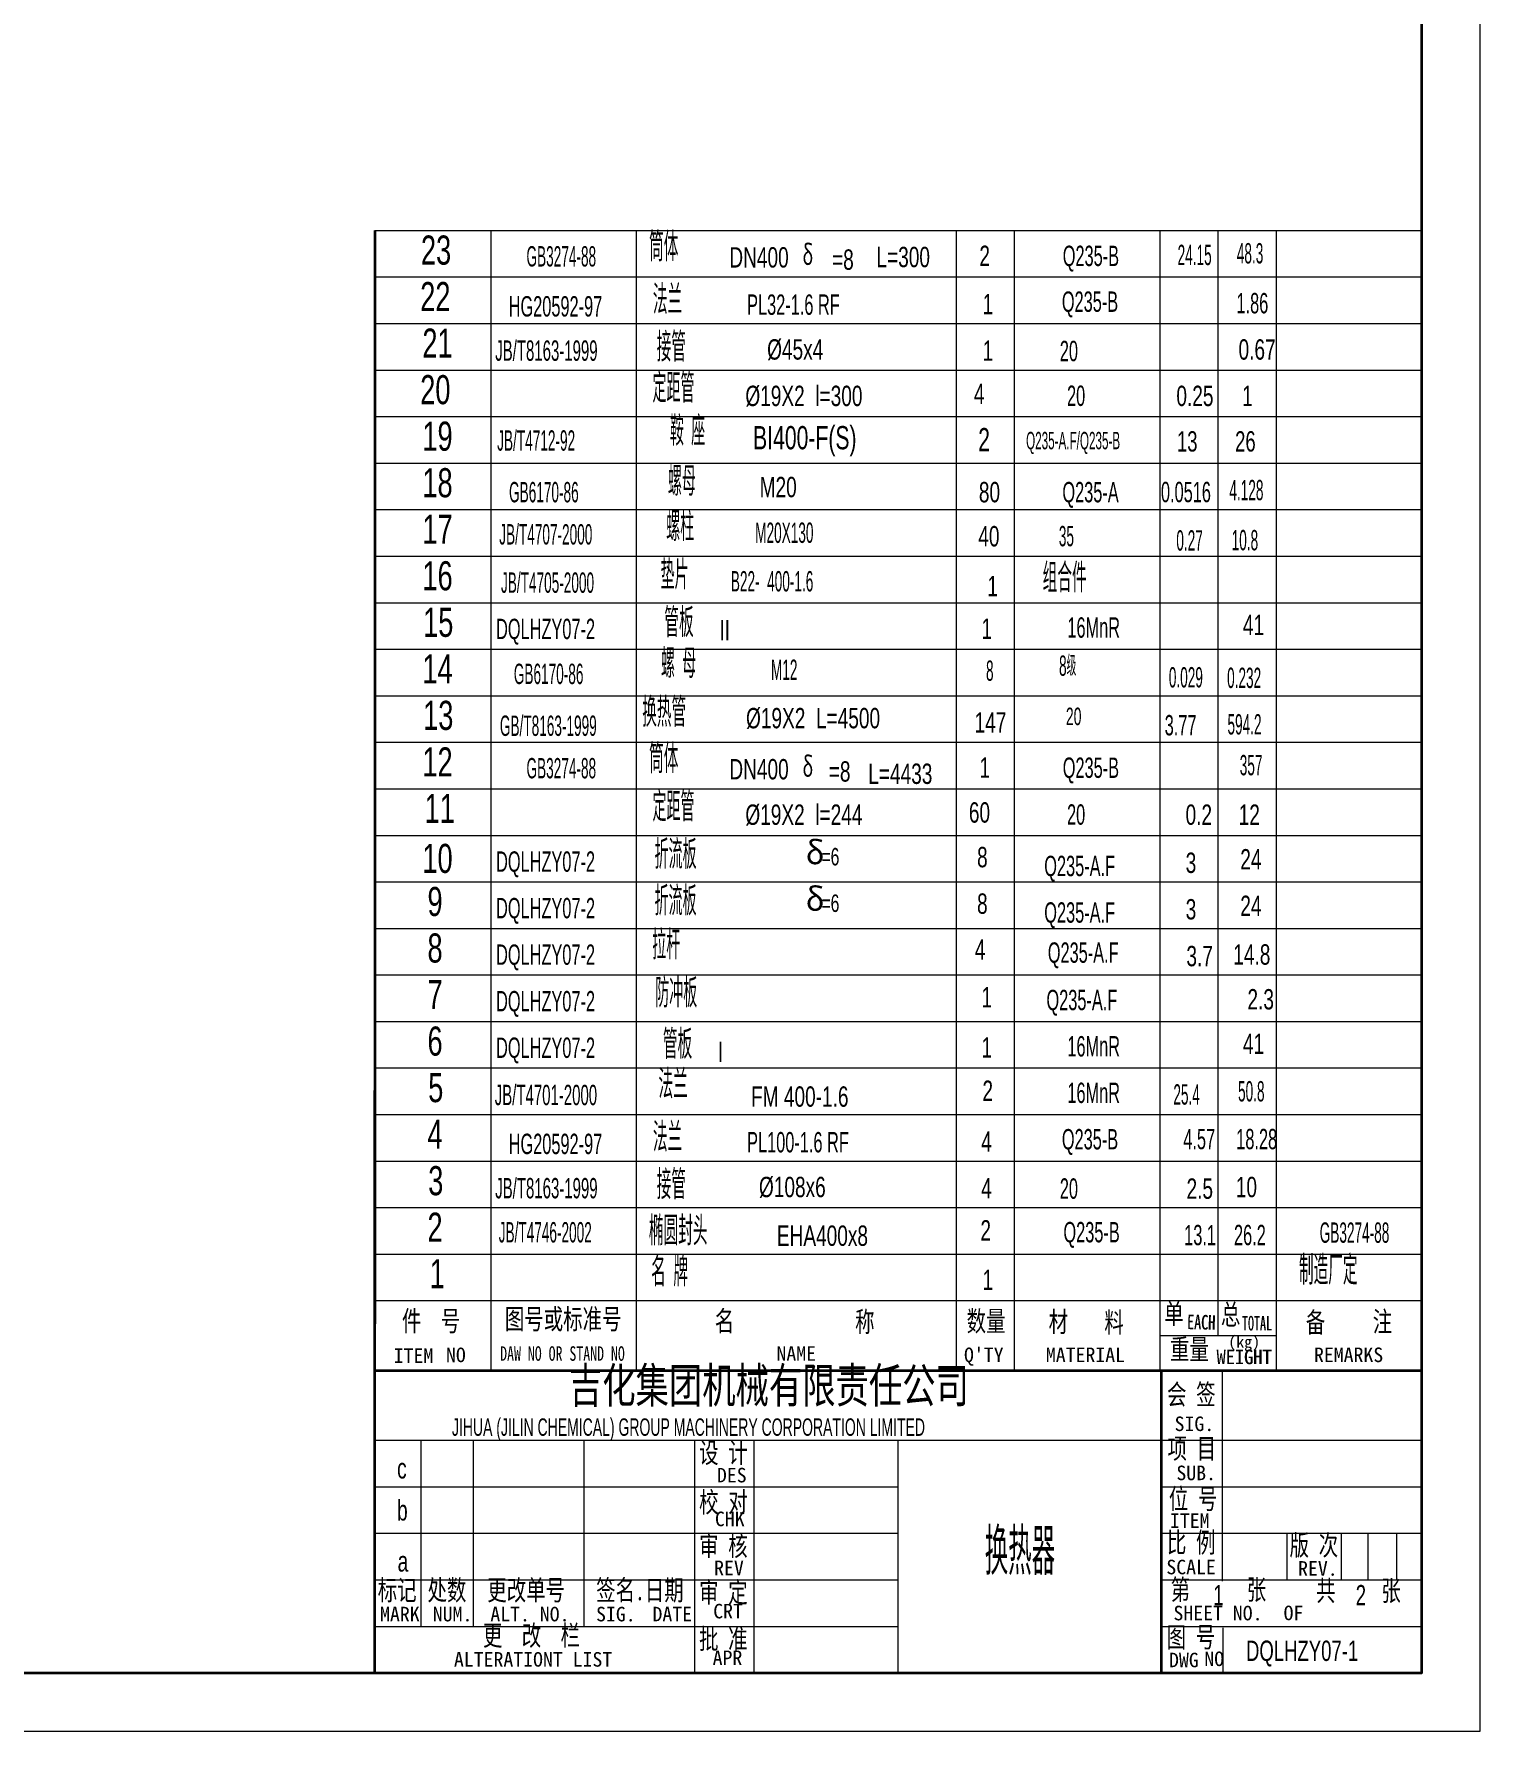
# Model space of a CAD drawing. Header units: millimetres. Extents: x 972 to 2699, y 36 to 635.
# Drawn here: x 1564.4 to 1812.9, y 35.8 to 327.6 of the extents above; entities that cross this region are included whole.
import ezdxf

# ---------------------------------------------------------------- set-up
doc = ezdxf.new("R2010")
doc.units = ezdxf.units.MM
doc.linetypes.add('EB_DASHDOT', pattern=[39, 30, -3, 3, -3])
doc.layers.get('0').update_dxf_attribs({"color": 2, "lineweight": 0})
for name, color, linetype, lineweight in [('1', 2, 'EB_DASHDOT', 0), ('JD$0$主体层', 1, 'Continuous', 35), ('主体层', 1, 'Continuous', 35), ('图块层', 2, 'Continuous', 0), ('文字层', 2, 'Continuous', 0)]:
    doc.layers.add(name, color=color, linetype=linetype, lineweight=lineweight)
doc.styles.add('FS', font='', dxfattribs={"width": 0.66})
doc.styles.add('HZ', font='ACADTXT.SHX', dxfattribs={"width": 0.6, "bigfont": 'gbcbig.shx'})
doc.styles.add('HZ5', font='ACADTXT.SHX', dxfattribs={"width": 0.67, "bigfont": 'gbcbig.shx'})
doc.styles.add('HZTXT', font='ACADTXT.SHX', dxfattribs={"width": 0.68, "bigfont": 'gbcbig.shx'})
doc.styles.add('ST4', font='')
doc.styles.get("Standard").update_dxf_attribs({"font": 'ACADTXT.SHX', "width": 0.7, "bigfont": 'gbcbig.shx'})
doc.styles.add('SZ3', font='ACADTXT.SHX', dxfattribs={"width": 0.67, "bigfont": 'gbcbig.shx'})
doc.styles.add('UserTxtStyle17', font='ACADTXT.SHX', dxfattribs={"width": 0.55, "bigfont": 'gbcbig.shx'})
doc.styles.add('UserTxtStyle18', font='', dxfattribs={"width": 0.936427})
doc.styles.add('UserTxtStyle19', font='', dxfattribs={"width": 0.719279})
doc.styles.add('UserTxtStyle2', font='', dxfattribs={"width": 0.7})
doc.styles.add('UserTxtStyle20', font='', dxfattribs={"width": 0.612191})
doc.styles.add('UserTxtStyle21', font='ACADTXT.SHX', dxfattribs={"width": 0.6, "bigfont": 'gbcbig.shx'})
doc.styles.add('UserTxtStyle22', font='', dxfattribs={"width": 0.923014})
doc.styles.add('UserTxtStyle23', font='', dxfattribs={"width": 0.701016})
doc.styles.add('UserTxtStyle24', font='', dxfattribs={"width": 0.601669})
doc.styles.add('UserTxtStyle3', font='')
doc.styles.add('UserTxtStyle4', font='ACADTXT.SHX', dxfattribs={"width": 0.5, "bigfont": 'gbcbig.shx'})
doc.styles.get('FS').set_extended_font_data('FangSong_GB2312')
doc.styles.get('ST4').set_extended_font_data('SimSun')
doc.styles.get('UserTxtStyle18').set_extended_font_data('FangSong_GB2312')
doc.styles.get('UserTxtStyle19').set_extended_font_data('FangSong_GB2312')
doc.styles.get('UserTxtStyle2').set_extended_font_data('FangSong_GB2312')
doc.styles.get('UserTxtStyle20').set_extended_font_data('FangSong_GB2312')
doc.styles.get('UserTxtStyle22').set_extended_font_data('FangSong_GB2312')
doc.styles.get('UserTxtStyle23').set_extended_font_data('FangSong_GB2312')
doc.styles.get('UserTxtStyle24').set_extended_font_data('FangSong_GB2312')
doc.styles.get('UserTxtStyle3').set_extended_font_data('FangSong_GB2312')

msp = doc.modelspace()

# ---------------------------------------------------------------- linework, layer by layer
at = {"color": 1, "linetype": 'Continuous', "lineweight": 0}
msp.add_line((1802.94038, 619.83039), (1802.94038, 212.93897), dxfattribs=at)
msp.add_line((1802.94038, 619.83039), (1802.94038, 212.93897), dxfattribs=at)
at = {"layer": '1', "color": 1, "linetype": 'Continuous', "lineweight": 0}
msp.add_line((1802.94038, 105.83039), (1802.94038, 205.95128), dxfattribs=at)
msp.add_line((1802.94038, 105.83039), (1802.94038, 205.95128), dxfattribs=at)
at = {"layer": '1', "color": 1, "linetype": 'EB_DASHDOT', "lineweight": 0}
msp.add_line((1622.94038, 45.83039), (1442.94038, 45.83039), dxfattribs=at)
msp.add_line((1622.94038, 45.83039), (1442.94038, 45.83039), dxfattribs=at)
at = {"layer": 'JD$0$主体层', "linetype": 'Continuous', "lineweight": 35}
msp.add_line((1622.94038, 45.83039), (1622.94038, 145.95128), dxfattribs=at)
msp.add_line((1622.94038, 45.83039), (1622.94038, 145.95128), dxfattribs=at)
msp.add_lwpolyline([(996.94038, 45.83039), (1802.94038, 45.83039), (1802.94038, 619.83039), (996.94038, 619.83039), (996.94038, 45.83039)], dxfattribs=at)
msp.add_lwpolyline([(996.94038, 45.83039), (1802.94038, 45.83039), (1802.94038, 619.83039), (996.94038, 619.83039), (996.94038, 45.83039)], dxfattribs=at)
at = {"layer": '主体层', "linetype": 'Continuous', "lineweight": 35}
for p, q in [((1622.94038, 293.83039), (1622.94038, 105.83039)), ((1622.94038, 293.83039), (1622.94038, 105.83039)), ((1622.94038, 97.83039), (1802.94038, 97.83039)), ((1622.94038, 97.83039), (1802.94038, 97.83039)), ((1758.11936, 97.83039), (1758.11936, 45.83039)), ((1758.11936, 97.83039), (1758.11936, 45.83039)), ((1802.94038, 45.83039), (1802.94038, 97.83039)), ((1802.94038, 45.83039), (1802.94038, 97.83039)), ((1622.94038, 45.83039), (1802.94038, 45.83039)), ((1622.94038, 45.83039), (1802.94038, 45.83039))]:
    msp.add_line(p, q, dxfattribs=at)
at = {"layer": '图块层', "linetype": 'Continuous', "lineweight": 0}
for p, q in [((1622.94038, 293.83039), (1802.94038, 293.83039)), ((1622.94038, 293.83039), (1802.94038, 293.83039)), ((1642.94038, 97.83039), (1642.94038, 293.83039)), ((1642.94038, 97.83039), (1642.94038, 293.83039)), ((1667.94038, 97.83039), (1667.94038, 293.83039)), ((1667.94038, 97.83039), (1667.94038, 293.83039)), ((1722.94038, 97.83039), (1722.94038, 293.83039)), ((1722.94038, 97.83039), (1722.94038, 293.83039)), ((1732.94038, 97.83039), (1732.94038, 293.83039)), ((1732.94038, 97.83039), (1732.94038, 293.83039)), ((1757.94038, 97.83039), (1757.94038, 293.83039)), ((1757.94038, 97.83039), (1757.94038, 293.83039)), ((1767.94038, 103.83039), (1767.94038, 293.83039)), ((1767.94038, 103.83039), (1767.94038, 293.83039)), ((1777.94038, 97.83039), (1777.94038, 293.83039)), ((1777.94038, 97.83039), (1777.94038, 293.83039)), ((1622.94038, 285.83039), (1802.94038, 285.83039)), ((1622.94038, 285.83039), (1802.94038, 285.83039)), ((1622.94038, 277.83039), (1802.94038, 277.83039)), ((1622.94038, 277.83039), (1802.94038, 277.83039)), ((1622.94038, 269.83039), (1802.94038, 269.83039)), ((1622.94038, 269.83039), (1802.94038, 269.83039)), ((1622.94038, 261.83039), (1802.94038, 261.83039)), ((1622.94038, 261.83039), (1802.94038, 261.83039)), ((1622.94038, 253.83039), (1802.94038, 253.83039)), ((1622.94038, 253.83039), (1802.94038, 253.83039)), ((1622.94038, 245.83039), (1802.94038, 245.83039)), ((1622.94038, 245.83039), (1802.94038, 245.83039)), ((1622.94038, 237.83039), (1802.94038, 237.83039)), ((1622.94038, 237.83039), (1802.94038, 237.83039)), ((1622.94038, 229.83039), (1802.94038, 229.83039)), ((1622.94038, 229.83039), (1802.94038, 229.83039)), ((1622.94038, 221.83039), (1802.94038, 221.83039)), ((1622.94038, 221.83039), (1802.94038, 221.83039)), ((1622.94038, 213.83039), (1802.94038, 213.83039)), ((1622.94038, 213.83039), (1802.94038, 213.83039)), ((1622.94038, 205.83039), (1802.94038, 205.83039)), ((1622.94038, 205.83039), (1802.94038, 205.83039)), ((1622.94038, 197.83039), (1802.94038, 197.83039)), ((1622.94038, 197.83039), (1802.94038, 197.83039)), ((1622.94038, 189.83039), (1802.94038, 189.83039)), ((1622.94038, 189.83039), (1802.94038, 189.83039)), ((1622.94038, 181.83039), (1802.94038, 181.83039)), ((1622.94038, 181.83039), (1802.94038, 181.83039)), ((1622.94038, 181.83039), (1802.94038, 181.83039)), ((1622.94038, 181.83039), (1802.94038, 181.83039)), ((1622.94038, 173.83039), (1802.94038, 173.83039)), ((1622.94038, 173.83039), (1802.94038, 173.83039)), ((1622.94038, 165.83039), (1802.94038, 165.83039)), ((1622.94038, 165.83039), (1802.94038, 165.83039)), ((1622.94038, 157.83039), (1802.94038, 157.83039)), ((1622.94038, 157.83039), (1802.94038, 157.83039)), ((1622.94038, 149.83039), (1802.94038, 149.83039)), ((1622.94038, 149.83039), (1802.94038, 149.83039)), ((1622.94038, 141.83039), (1802.94038, 141.83039)), ((1622.94038, 141.83039), (1802.94038, 141.83039)), ((1622.94038, 133.83039), (1802.94038, 133.83039)), ((1622.94038, 133.83039), (1802.94038, 133.83039)), ((1622.94038, 125.83039), (1802.94038, 125.83039)), ((1622.94038, 125.83039), (1802.94038, 125.83039)), ((1622.94038, 117.83039), (1802.94038, 117.83039)), ((1622.94038, 117.83039), (1802.94038, 117.83039)), ((1622.94038, 117.83039), (1802.94038, 117.83039)), ((1622.94038, 117.83039), (1802.94038, 117.83039)), ((1622.94038, 109.83039), (1802.94038, 109.83039)), ((1622.94038, 109.83039), (1802.94038, 109.83039)), ((1757.94038, 103.83039), (1777.94038, 103.83039)), ((1757.94038, 103.83039), (1777.94038, 103.83039)), ((1768.6851, 61.60873), (1768.6851, 97.83039)), ((1768.6851, 61.60873), (1768.6851, 97.83039)), ((1622.94038, 85.83039), (1802.94038, 85.83039)), ((1622.94038, 85.83039), (1677.94038, 85.83039)), ((1622.94038, 85.83039), (1802.94038, 85.83039)), ((1622.94038, 85.83039), (1677.94038, 85.83039)), ((1630.94038, 53.83039), (1630.94038, 85.83039)), ((1630.94038, 53.83039), (1630.94038, 85.83039)), ((1639.94038, 53.83039), (1639.94038, 85.83039)), ((1639.94038, 53.83039), (1639.94038, 85.83039)), ((1658.95572, 53.83039), (1658.95572, 85.83039)), ((1658.95572, 53.83039), (1658.95572, 85.83039)), ((1677.94038, 45.83039), (1677.94038, 85.83039)), ((1677.94038, 45.83039), (1677.94038, 85.83039)), ((1688.14337, 45.83039), (1688.14337, 85.83039)), ((1688.14337, 45.83039), (1688.14337, 85.83039)), ((1712.94038, 45.83039), (1712.94038, 85.83039)), ((1712.94038, 45.83039), (1712.94038, 85.83039)), ((1622.94038, 77.83039), (1712.94038, 77.83039)), ((1622.94038, 77.83039), (1672.96681, 77.83039)), ((1622.94038, 77.83039), (1712.94038, 77.83039)), ((1622.94038, 77.83039), (1672.96681, 77.83039)), ((1758.11936, 77.83039), (1802.94038, 77.83039)), ((1758.11936, 77.83039), (1802.94038, 77.83039)), ((1622.94038, 69.83039), (1712.94038, 69.83039)), ((1622.94038, 69.83039), (1672.96681, 69.83039)), ((1622.94038, 69.83039), (1712.94038, 69.83039)), ((1622.94038, 69.83039), (1672.96681, 69.83039)), ((1758.11936, 69.83039), (1802.94038, 69.83039)), ((1758.11936, 69.83039), (1802.94038, 69.83039)), ((1779.75918, 61.83039), (1779.75918, 69.83039)), ((1779.75918, 61.83039), (1779.75918, 69.83039)), ((1789.09992, 61.83039), (1789.09992, 69.83039)), ((1789.09992, 61.83039), (1789.09992, 69.83039)), ((1793.71027, 61.83039), (1793.71027, 69.79566)), ((1793.71027, 61.83039), (1793.71027, 69.79566)), ((1798.65821, 61.83039), (1798.65821, 69.79566)), ((1798.65821, 61.83039), (1798.65821, 69.79566)), ((1622.94038, 61.83039), (1712.94038, 61.83039)), ((1622.94038, 61.83039), (1712.94038, 61.83039)), ((1758.11936, 61.83039), (1802.94038, 61.83039)), ((1758.11936, 61.83039), (1802.94038, 61.83039)), ((1622.94038, 53.83039), (1712.94038, 53.83039)), ((1622.94038, 53.83039), (1712.94038, 53.83039)), ((1758.11936, 53.83039), (1802.94038, 53.83039)), ((1758.11936, 53.83039), (1802.94038, 53.83039)), ((1768.78837, 45.59498), (1768.78837, 53.59498)), ((1768.78837, 45.59498), (1768.78837, 53.59498))]:
    msp.add_line(p, q, dxfattribs=at)
at = {"layer": '图块层', "color": 1, "linetype": 'Continuous', "lineweight": 0}
msp.add_line((1622.94038, 97.83039), (1622.94038, 117.83039), dxfattribs=at)
msp.add_line((1622.94038, 97.83039), (1622.94038, 117.83039), dxfattribs=at)
at = {"layer": '图块层', "linetype": 'Continuous', "lineweight": 0}
for points in [[(971.94038, 35.83039), (1812.94038, 35.83039), (1812.94038, 629.83039), (971.94038, 629.83039), (971.94038, 35.83039)], [(971.94038, 35.83039), (1812.94038, 35.83039), (1812.94038, 629.83039), (971.94038, 629.83039), (971.94038, 35.83039)], [(1399.94038, 35.83039), (1812.94038, 35.83039), (1812.94038, 629.83039), (1399.94038, 629.83039)], [(1399.94038, 35.83039), (1812.94038, 35.83039), (1812.94038, 629.83039), (1399.94038, 629.83039)]]:
    msp.add_lwpolyline(points, dxfattribs=at)
at = {"layer": '图块层', "color": 1, "linetype": 'Continuous', "lineweight": 0}
msp.add_lwpolyline([(1424.94038, 45.83039), (1802.94038, 45.83039), (1802.94038, 619.83039), (1424.94038, 619.83039)], dxfattribs=at)
msp.add_lwpolyline([(1424.94038, 45.83039), (1802.94038, 45.83039), (1802.94038, 619.83039), (1424.94038, 619.83039)], dxfattribs=at)

# ---------------------------------------------------------------- texts
at = {"layer": '1', "linetype": 'EB_DASHDOT', "lineweight": 0, "attachment_point": 1}
for s, insert, char_height, style in [('BI400-F(S)', (1687.97722, 260.19801), 4, 'HZTXT'), ('BI400-F(S)', (1687.97722, 260.19801), 4, 'HZTXT'), ('2', (1726.6768, 259.86743), 4, 'HZTXT'), ('2', (1726.6768, 259.86743), 4, 'HZTXT'), ('Q235-A.F/Q235-B', (1734.90781, 259.19801), 3, 'UserTxtStyle4'), ('Q235-A.F/Q235-B', (1734.90781, 259.19801), 3, 'UserTxtStyle4'), ('13', (1760.83189, 259.31355), 3.5, 'HZTXT'), ('13', (1760.83189, 259.31355), 3.5, 'HZTXT'), ('26', (1770.83189, 259.31355), 3.5, 'HZTXT'), ('26', (1770.83189, 259.31355), 3.5, 'HZTXT')]:
    msp.add_mtext(s, dxfattribs=dict(at, insert=insert, char_height=char_height, style=style))
at = {"layer": '图块层', "linetype": 'Continuous', "lineweight": 0, "attachment_point": 1}
for s, insert, char_height, style in [('件  号', (1627.62176, 108.0932), 3.5, 'UserTxtStyle2'), ('件  号', (1627.62176, 108.0932), 3.5, 'UserTxtStyle2'), ('图号或标准号', (1645.30332, 108.4204), 3.5, 'UserTxtStyle2'), ('图号或标准号', (1645.30332, 108.4204), 3.5, 'UserTxtStyle2'), ('名', (1681.39498, 108.07285), 3.5, 'UserTxtStyle2'), ('名', (1681.39498, 108.07285), 3.5, 'UserTxtStyle2'), ('称', (1705.51639, 107.9604), 3.5, 'UserTxtStyle2'), ('称', (1705.51639, 107.9604), 3.5, 'UserTxtStyle2'), ('数量', (1724.68649, 108.06334), 3.5, 'UserTxtStyle2'), ('数量', (1724.68649, 108.06334), 3.5, 'UserTxtStyle2'), ('材', (1738.78076, 107.9604), 3.5, 'UserTxtStyle2'), ('材', (1738.78076, 107.9604), 3.5, 'UserTxtStyle2'), ('料', (1748.36135, 107.84794), 3.5, 'UserTxtStyle2'), ('料', (1748.36135, 107.84794), 3.5, 'UserTxtStyle2'), ('单', (1758.63605, 109.33755), 3.5, 'UserTxtStyle2'), ('单', (1758.63605, 109.33755), 3.5, 'UserTxtStyle2'), ('总', (1768.39106, 109.20475), 3.5, 'UserTxtStyle2'), ('总', (1768.39106, 109.20475), 3.5, 'UserTxtStyle2'), ('备', (1782.99397, 107.84794), 3.5, 'UserTxtStyle2'), ('备', (1782.99397, 107.84794), 3.5, 'UserTxtStyle2'), ('注', (1794.49615, 107.97381), 3.5, 'UserTxtStyle2'), ('注', (1794.49615, 107.97381), 3.5, 'UserTxtStyle2'), ('TOTAL', (1772.01936, 107.20312), 2.5, 'UserTxtStyle24'), ('TOTAL', (1772.01936, 107.20312), 2.5, 'UserTxtStyle20'), ('重量', (1759.64994, 103.21514), 3.5, 'UserTxtStyle2'), ('重量', (1759.64994, 103.21514), 3.5, 'UserTxtStyle2'), ('(kg)', (1769.67368, 103.74302), 2, 'UserTxtStyle3'), ('(kg)', (1769.67368, 103.74302), 2, 'UserTxtStyle3'), ('ITEM', (1626.20327, 101.63218), 2.5, 'UserTxtStyle3'), ('ITEM', (1626.20327, 101.63218), 2.5, 'UserTxtStyle3'), ('NO', (1635.19134, 101.75036), 2.5, 'UserTxtStyle3'), ('NO', (1635.19134, 101.75036), 2.5, 'UserTxtStyle3'), ('DAW NO OR STAND NO', (1644.50164, 101.9867), 2.5, 'UserTxtStyle2'), ('DAW NO OR STAND NO', (1644.50164, 101.9867), 2.5, 'UserTxtStyle2'), ('NAME', (1691.99952, 101.99514), 2.5, 'UserTxtStyle3'), ('NAME', (1691.99952, 101.99514), 2.5, 'UserTxtStyle3'), ("Q'TY", (1724.23353, 101.76724), 2.5, 'UserTxtStyle3'), ("Q'TY", (1724.23353, 101.76724), 2.5, 'UserTxtStyle3'), ('MATERIAL', (1738.30696, 101.76724), 2.5, 'UserTxtStyle3'), ('MATERIAL', (1738.30696, 101.76724), 2.5, 'UserTxtStyle3'), ('WEIGHT', (1767.64358, 101.41272), 2.5, 'UserTxtStyle22'), ('WEIGHT', (1767.64358, 101.41272), 2.5, 'UserTxtStyle18'), ('REMARKS', (1784.39097, 101.76724), 2.5, 'UserTxtStyle3'), ('REMARKS', (1784.39097, 101.76724), 2.5, 'UserTxtStyle3'), ('吉化集团机械有限责任公司', (1656.32149, 98.26706), 6, 'UserTxtStyle2'), ('会 签', (1759.13228, 95.46014), 3.5, 'UserTxtStyle2'), ('会 签', (1759.13228, 95.46014), 3.5, 'UserTxtStyle2'), ('JIHUA (JILIN CHEMICAL) GROUP MACHINERY CORPORATION LIMITED', (1636.21648, 89.5876), 3, 'UserTxtStyle21'), (' SIG.', (1758.73325, 89.90924), 2.5, 'UserTxtStyle3'), (' SIG.', (1758.73325, 89.90924), 2.5, 'UserTxtStyle3'), ('设 计', (1678.69813, 85.43734), 3.5, 'UserTxtStyle2'), ('设 计', (1678.69813, 85.43734), 3.5, 'UserTxtStyle2'), ('项 目', (1759.21864, 86.1625), 3.5, 'UserTxtStyle2'), ('项 目', (1759.21864, 86.1625), 3.5, 'UserTxtStyle2'), ('DES', (1681.76502, 81.08072), 2.5, 'UserTxtStyle3'), ('DES', (1681.76502, 81.08072), 2.5, 'UserTxtStyle3'), ('SUB.', (1760.74407, 81.46421), 2.5, 'UserTxtStyle3'), ('SUB.', (1760.74407, 81.46421), 2.5, 'UserTxtStyle3'), ('校 对', (1678.69813, 76.93734), 3.5, 'UserTxtStyle2'), ('校 对', (1678.69813, 76.93734), 3.5, 'UserTxtStyle2'), ('位 号', (1759.44056, 77.51775), 3.5, 'UserTxtStyle2'), ('位 号', (1759.44056, 77.51775), 3.5, 'UserTxtStyle2'), ('CHK', (1681.41749, 73.55548), 2.5, 'UserTxtStyle3'), ('CHK', (1681.41749, 73.55548), 2.5, 'UserTxtStyle3'), ('ITEM', (1759.63444, 73.26277), 2.5, 'UserTxtStyle3'), ('ITEM', (1759.63444, 73.26277), 2.5, 'UserTxtStyle3'), ('比 例', (1759.12263, 70.01486), 3.5, 'UserTxtStyle2'), ('比 例', (1759.12263, 70.01486), 3.5, 'UserTxtStyle2'), (' 版 次', (1778.53219, 69.53679), 3.5, 'UserTxtStyle2'), (' 版 次', (1778.53219, 69.53679), 3.5, 'UserTxtStyle2'), ('审 核', (1678.69813, 69.43734), 3.5, 'UserTxtStyle2'), ('审 核', (1678.69813, 69.43734), 3.5, 'UserTxtStyle2'), ('REV', (1681.27538, 65.1309), 2.5, 'UserTxtStyle3'), ('REV', (1681.27538, 65.1309), 2.5, 'UserTxtStyle3'), ('SCALE', (1759.01818, 65.2818), 2.5, 'UserTxtStyle3'), ('SCALE', (1759.01818, 65.2818), 2.5, 'UserTxtStyle3'), ('  REV.', (1778.25802, 65.04279), 2.5, 'UserTxtStyle3'), ('  REV.', (1778.25802, 65.04279), 2.5, 'UserTxtStyle3'), ('标记', (1623.45798, 61.81443), 3.5, 'UserTxtStyle2'), ('标记', (1623.45798, 61.81443), 3.5, 'UserTxtStyle2'), ('处数', (1632.01636, 61.81443), 3.5, 'UserTxtStyle2'), ('处数', (1632.01636, 61.81443), 3.5, 'UserTxtStyle2'), ('更改单号', (1642.28232, 61.81443), 3.5, 'UserTxtStyle2'), ('更改单号', (1642.28232, 61.81443), 3.5, 'UserTxtStyle2'), ('签名.日期', (1661.00525, 61.81443), 3.5, 'UserTxtStyle2'), ('签名.日期', (1661.00525, 61.81443), 3.5, 'UserTxtStyle2'), ('审 定', (1678.69813, 61.43734), 3.5, 'UserTxtStyle2'), ('审 定', (1678.69813, 61.43734), 3.5, 'UserTxtStyle2'), ('第', (1759.76878, 61.9162), 3.5, 'UserTxtStyle2'), ('第', (1759.76878, 61.9162), 3.5, 'UserTxtStyle2'), ('张', (1772.84502, 61.9162), 3.5, 'UserTxtStyle2'), ('张', (1772.84502, 61.9162), 3.5, 'UserTxtStyle2'), ('共', (1784.76707, 61.71191), 3.5, 'UserTxtStyle2'), ('共', (1784.76707, 61.71191), 3.5, 'UserTxtStyle2'), ('张', (1795.97329, 61.71191), 3.5, 'UserTxtStyle2'), ('张', (1795.97329, 61.71191), 3.5, 'UserTxtStyle2'), ('MARK', (1623.85781, 57.19061), 2.5, 'UserTxtStyle3'), ('MARK', (1623.85781, 57.19061), 2.5, 'UserTxtStyle3'), ('NUM.', (1632.92485, 57.19061), 2.5, 'UserTxtStyle3'), ('NUM.', (1632.92485, 57.19061), 2.5, 'UserTxtStyle3'), ('ALT. NO.', (1642.81527, 57.19061), 2.5, 'UserTxtStyle3'), ('ALT. NO.', (1642.81527, 57.19061), 2.5, 'UserTxtStyle3'), ('SIG.', (1660.98848, 57.19061), 2.5, 'UserTxtStyle3'), ('SIG.', (1660.98848, 57.19061), 2.5, 'UserTxtStyle3'), ('DATE', (1670.68733, 57.19061), 2.5, 'UserTxtStyle3'), ('DATE', (1670.68733, 57.19061), 2.5, 'UserTxtStyle3'), ('CRT', (1681.12371, 57.70351), 2.5, 'UserTxtStyle3'), ('CRT', (1681.12371, 57.70351), 2.5, 'UserTxtStyle3'), ('SHEET NO.', (1760.23988, 57.36583), 2.5, 'UserTxtStyle3'), ('SHEET NO.', (1760.23988, 57.36583), 2.5, 'UserTxtStyle3'), ('OF', (1779.17022, 57.38756), 2.5, 'UserTxtStyle3'), ('OF', (1779.17022, 57.38756), 2.5, 'UserTxtStyle3'), ('更  改  栏', (1641.53672, 54.02855), 3.5, 'UserTxtStyle2'), ('更  改  栏', (1641.53672, 54.02855), 3.5, 'UserTxtStyle2'), ('批 准', (1678.68277, 53.43734), 3.5, 'UserTxtStyle2'), ('批 准', (1678.68277, 53.43734), 3.5, 'UserTxtStyle2'), ('图 号', (1759.05615, 53.73029), 3.5, 'UserTxtStyle2'), ('图 号', (1759.05615, 53.73029), 3.5, 'UserTxtStyle2'), ('APR', (1681.02578, 49.67967), 2.5, 'UserTxtStyle3'), ('APR', (1681.02578, 49.67967), 2.5, 'UserTxtStyle3'), ('ALTERATIONT LIST', (1636.55264, 49.40474), 2.5, 'UserTxtStyle3'), ('ALTERATIONT LIST', (1636.55264, 49.40474), 2.5, 'UserTxtStyle3'), ('DWG', (1759.47962, 49.29909), 2.5, 'UserTxtStyle3'), ('DWG', (1759.47962, 49.29909), 2.5, 'UserTxtStyle3'), ('NO', (1765.54655, 49.50337), 2.5, 'UserTxtStyle3'), ('NO', (1765.54655, 49.50337), 2.5, 'UserTxtStyle3')]:
    msp.add_mtext(s, dxfattribs=dict(at, insert=insert, char_height=char_height, style=style))
at = {"layer": '图块层', "linetype": 'Continuous', "lineweight": 0, "insert": (1762.62994, 107.43859), "char_height": 2.5, "attachment_point": 1, "rotation": 358.603906}
for style in ['UserTxtStyle23', 'UserTxtStyle19']:
    msp.add_mtext('EACH', dxfattribs=dict(at, style=style))
at = {"layer": '图块层', "linetype": 'Continuous', "lineweight": 0, "attachment_point": 1}
for s, insert, char_height in [('c', (1626.78668, 82.74876), 3.5), ('c', (1626.78668, 82.74876), 3.5), ('b', (1626.78668, 75.52653), 3.5), ('b', (1626.78668, 75.52653), 3.5), ('换热器', (1727.79746, 70.68839), 8), ('换热器', (1727.79746, 70.68839), 8), ('a', (1626.87418, 66.74876), 3.5), ('a', (1626.87418, 66.74876), 3.5)]:
    msp.add_mtext(s, dxfattribs=dict(at, insert=insert, char_height=char_height))
at = {"layer": '文字层', "linetype": 'Continuous', "lineweight": 0, "attachment_point": 1}
for s, insert, char_height in [('23', (1630.8793, 292.95692), 5), ('23', (1630.8793, 292.95692), 5), ('筒体', (1670.10102, 293.51557), 5), ('筒体', (1670.10102, 293.51557), 5), ('DN400', (1683.89996, 290.95053), 3.5), ('DN400', (1683.89996, 290.95053), 3.5), ('=8', (1701.54819, 290.56525), 3.5), ('=8', (1701.54819, 290.56525), 3.5), ('L=300', (1709.18129, 291.01258), 3.5), ('L=300', (1709.18129, 291.01258), 3.5), ('2', (1726.87719, 291.21736), 3.5), ('2', (1726.87719, 291.21736), 3.5), ('22', (1630.7543, 284.95692), 5), ('22', (1630.7543, 284.95692), 5), ('法兰', (1670.75155, 284.42552), 5), ('法兰', (1670.75155, 284.42552), 5), ('1', (1727.4441, 282.91684), 3.5), ('1', (1727.4441, 282.91684), 3.5), ('21', (1631.1293, 276.95692), 5), ('21', (1631.1293, 276.95692), 5), ('接管', (1671.40603, 276.2816), 5), ('接管', (1671.40603, 276.2816), 5), ('%%C45x4', (1690.39169, 275.12202), 3.5), ('%%C45x4', (1690.39169, 275.12202), 3.5), ('1', (1727.4441, 274.91684), 3.5), ('1', (1727.4441, 274.91684), 3.5), ('0.67', (1771.42497, 275.1124), 3.5), ('0.67', (1771.42497, 275.1124), 3.5), ('20', (1630.7543, 268.95692), 5), ('20', (1630.7543, 268.95692), 5), ('%%c19X2  l=300', (1686.65212, 267.13499), 3.5), ('%%c19X2  l=300', (1686.65212, 267.13499), 3.5), ('4', (1725.94581, 267.51079), 3.5), ('4', (1725.94581, 267.51079), 3.5), ('0.25', (1760.74192, 267.13342), 3.5), ('0.25', (1760.74192, 267.13342), 3.5), ('1', (1772.03786, 267.13342), 3.5), ('1', (1772.03786, 267.13342), 3.5), ('19', (1631.1293, 260.95692), 5), ('19', (1631.1293, 260.95692), 5), ('18', (1631.1293, 252.95692), 5), ('18', (1631.1293, 252.95692), 5), ('M20', (1689.10688, 251.46078), 3.5), ('M20', (1689.10688, 251.46078), 3.5), ('80', (1726.79005, 250.58441), 3.5), ('80', (1726.79005, 250.58441), 3.5), ('17', (1631.1293, 244.95692), 5), ('17', (1631.1293, 244.95692), 5), ('40', (1726.68776, 243.009), 3.5), ('40', (1726.68776, 243.009), 3.5), ('16', (1631.1293, 236.95692), 5), ('16', (1631.1293, 236.95692), 5), ('组合件', (1737.75604, 236.60731), 5), ('组合件', (1737.75604, 236.60731), 5), ('1', (1728.25072, 234.42804), 3.5), ('1', (1728.25072, 234.42804), 3.5), ('15', (1631.2543, 228.95692), 5), ('15', (1631.2543, 228.95692), 5), ('管板', (1672.7245, 228.90353), 5), ('管板', (1672.7245, 228.90353), 5), ('41', (1772.17512, 227.74611), 3.5), ('41', (1772.17512, 227.74611), 3.5), ('II', (1682.19073, 226.8326), 3.5), ('II', (1682.19073, 226.8326), 3.5), ('1', (1727.22326, 227.1044), 3.5), ('1', (1727.22326, 227.1044), 3.5), ('14', (1631.1293, 220.95692), 5), ('14', (1631.1293, 220.95692), 5), ('13', (1631.2543, 212.95692), 5), ('13', (1631.2543, 212.95692), 5), (' 换热管', (1667.61719, 213.48708), 5), (' 换热管', (1667.61719, 213.48708), 5), ('%%C19X2  L=4500', (1686.766, 211.73165), 3.5), ('%%C19X2  L=4500', (1686.766, 211.73165), 3.5), ('147', (1726.05524, 211.00613), 3.5), ('147', (1726.05524, 211.00613), 3.5), ('12', (1631.1293, 204.95692), 5), ('12', (1631.1293, 204.95692), 5), ('筒体', (1670.10102, 205.51557), 5), ('筒体', (1670.10102, 205.51557), 5), ('DN400', (1683.89996, 202.95053), 3.5), ('DN400', (1683.89996, 202.95053), 3.5), ('=8', (1700.9853, 202.56525), 3.5), ('=8', (1700.9853, 202.56525), 3.5), ('L=4433', (1707.77407, 202.16925), 3.5), ('L=4433', (1707.77407, 202.16925), 3.5), ('1', (1726.87719, 203.21736), 3.5), ('1', (1726.87719, 203.21736), 3.5), ('11', (1631.5043, 196.95692), 5), ('11', (1631.5043, 196.95692), 5), ('60', (1725.06906, 195.51079), 3.5), ('60', (1725.06906, 195.51079), 3.5), ('%%c19X2  l=244', (1686.65212, 195.13499), 3.5), ('%%c19X2  l=244', (1686.65212, 195.13499), 3.5), ('0.2', (1762.32042, 195.13342), 3.5), ('0.2', (1762.32042, 195.13342), 3.5), ('12', (1771.45353, 195.13342), 3.5), ('12', (1771.45353, 195.13342), 3.5), ('10', (1631.1293, 188.36642), 5), ('10', (1631.1293, 188.36642), 5), ('8', (1726.47994, 187.83883), 3.5), ('8', (1726.47994, 187.83883), 3.5), ('3', (1762.33677, 186.86649), 3.5), ('3', (1762.33677, 186.86649), 3.5), ('24', (1771.72619, 187.46146), 3.5), ('24', (1771.72619, 187.46146), 3.5), ('9', (1632.0068, 180.95692), 5), ('9', (1632.0068, 180.95692), 5), ('8', (1726.47994, 179.83883), 3.5), ('8', (1726.47994, 179.83883), 3.5), ('3', (1762.33677, 178.86649), 3.5), ('3', (1762.33677, 178.86649), 3.5), ('24', (1771.72619, 179.46146), 3.5), ('24', (1771.72619, 179.46146), 3.5), ('8', (1632.0068, 172.95692), 5), ('8', (1632.0068, 172.95692), 5), ('4', (1726.09515, 171.94932), 3.5), ('4', (1726.09515, 171.94932), 3.5), ('3.7', (1762.46163, 170.82483), 3.5), ('3.7', (1762.46163, 170.82483), 3.5), ('14.8', (1770.52229, 171.09381), 3.5), ('14.8', (1770.52229, 171.09381), 3.5), ('7', (1632.0068, 164.95692), 5), ('7', (1632.0068, 164.95692), 5), ('1', (1727.22326, 163.74237), 3.5), ('1', (1727.22326, 163.74237), 3.5), ('2.3', (1772.95803, 163.39423), 3.5), ('2.3', (1772.95803, 163.39423), 3.5), ('6', (1632.0068, 156.95692), 5), ('6', (1632.0068, 156.95692), 5), ('管板', (1672.47419, 156.40351), 5), ('管板', (1672.47419, 156.40351), 5), ('1', (1727.22326, 155.1044), 3.5), ('1', (1727.22326, 155.1044), 3.5), ('41', (1772.17512, 155.74611), 3.5), ('41', (1772.17512, 155.74611), 3.5), ('I', (1681.94042, 154.33258), 3.5), ('I', (1681.94042, 154.33258), 3.5), ('5', (1632.1318, 148.95692), 5), ('5', (1632.1318, 148.95692), 5), ('法兰', (1671.70748, 149.55538), 5), ('法兰', (1671.70748, 149.55538), 5), ('FM 400-1.6', (1687.62832, 146.67069), 3.5), ('FM 400-1.6', (1687.62832, 146.67069), 3.5), ('2', (1727.40298, 147.6672), 3.5), ('2', (1727.40298, 147.6672), 3.5), ('4', (1632.0068, 140.95692), 5), ('4', (1632.0068, 140.95692), 5), ('法兰', (1670.75155, 140.42552), 5), ('法兰', (1670.75155, 140.42552), 5), ('4', (1727.1816, 138.91684), 3.5), ('4', (1727.1816, 138.91684), 3.5), ('3', (1632.1318, 132.95692), 5), ('3', (1632.1318, 132.95692), 5), ('接管', (1671.40603, 132.2816), 5), ('接管', (1671.40603, 132.2816), 5), ('%%C108x6', (1688.98819, 131.12202), 3.5), ('%%C108x6', (1688.98819, 131.12202), 3.5), ('4', (1727.1816, 130.91684), 3.5), ('4', (1727.1816, 130.91684), 3.5), ('2.5', (1762.48683, 130.84156), 3.5), ('2.5', (1762.48683, 130.84156), 3.5), ('10', (1770.95776, 131.1124), 3.5), ('10', (1770.95776, 131.1124), 3.5), ('2', (1632.0068, 124.95692), 5), ('2', (1632.0068, 124.95692), 5), ('椭圆封头', (1670.07066, 124.34026), 5), ('椭圆封头', (1670.07066, 124.34026), 5), ('EHA400x8', (1692.06909, 122.7501), 3.5), ('EHA400x8', (1692.06909, 122.7501), 3.5), ('2', (1727.05549, 123.66165), 3.5), ('2', (1727.05549, 123.66165), 3.5), ('1', (1632.3818, 116.95692), 5), ('1', (1632.3818, 116.95692), 5), ('名 牌', (1670.45594, 117.28533), 5), ('名 牌', (1670.45594, 117.28533), 5), ('制造厂定', (1781.80435, 117.56759), 5), ('制造厂定', (1781.80435, 117.56759), 5), ('1', (1727.44012, 115.1579), 3.5), ('1', (1727.44012, 115.1579), 3.5)]:
    msp.add_mtext(s, dxfattribs=dict(at, insert=insert, char_height=char_height))
for s, insert, char_height, style in [('GB3274-88', (1649.02419, 291.12905), 3.5, 'UserTxtStyle4'), ('GB3274-88', (1649.02419, 291.12905), 3.5, 'UserTxtStyle4'), ('δ', (1696.45547, 291.40854), 3.5, 'FS'), ('δ', (1696.45547, 291.40854), 3.5, 'FS'), ('Q235-B', (1741.20901, 291.20614), 3.5, 'HZ'), ('Q235-B', (1741.20901, 291.20614), 3.5, 'HZ'), ('24.15', (1760.9511, 291.37292), 3.5, 'UserTxtStyle4'), ('24.15', (1760.9511, 291.37292), 3.5, 'UserTxtStyle4'), ('48.3', (1771.12837, 291.65437), 3.5, 'UserTxtStyle4'), ('48.3', (1771.12837, 291.65437), 3.5, 'UserTxtStyle4'), ('Q235-B', (1741.05516, 283.33402), 3.5, 'HZ'), ('Q235-B', (1741.05516, 283.33402), 3.5, 'HZ'), ('1.86', (1771.07281, 283.07139), 3.5, 'HZ'), ('1.86', (1771.07281, 283.07139), 3.5, 'HZ'), ('HG20592-97', (1645.96789, 282.53059), 3.5, 'HZ'), ('HG20592-97', (1645.96789, 282.53059), 3.5, 'HZ'), ('PL32-1.6 RF', (1686.95286, 282.82167), 3.5, 'HZ'), ('PL32-1.6 RF', (1686.95286, 282.82167), 3.5, 'HZ'), ('JB/T8163-1999', (1643.64935, 274.91802), 3.5, 'UserTxtStyle17'), ('JB/T8163-1999', (1643.64935, 274.91802), 3.5, 'UserTxtStyle17'), ('20', (1740.70471, 274.85235), 3.5, 'HZ'), ('20', (1740.70471, 274.85235), 3.5, 'HZ'), ('定距管', (1670.68216, 269.22061), 5, 'HZ5'), ('定距管', (1670.68216, 269.22061), 5, 'HZ5'), ('20', (1741.94265, 267.15877), 3.5, 'HZ'), ('20', (1741.94265, 267.15877), 3.5, 'HZ'), ('鞍 座', (1673.68005, 261.85398), 5, 'HZ5'), ('鞍 座', (1673.68005, 261.85398), 5, 'HZ5'), ('JB/T4712-92', (1643.99024, 259.46726), 3.5, 'UserTxtStyle4'), ('JB/T4712-92', (1643.99024, 259.46726), 3.5, 'UserTxtStyle4'), ('螺母', (1673.32365, 253.205), 5, 'HZ5'), ('螺母', (1673.32365, 253.205), 5, 'HZ5'), ('4.128', (1769.85163, 250.94842), 3.5, 'UserTxtStyle4'), ('4.128', (1769.85163, 250.94842), 3.5, 'UserTxtStyle4'), ('GB6170-86', (1646.02809, 250.58441), 3.5, 'UserTxtStyle4'), ('GB6170-86', (1646.02809, 250.58441), 3.5, 'UserTxtStyle4'), ('Q235-A', (1741.14717, 250.58441), 3.5, 'HZ'), ('Q235-A', (1741.14717, 250.58441), 3.5, 'HZ'), ('0.0516', (1758.08953, 250.60694), 3.5, 'HZ'), ('0.0516', (1758.08953, 250.60694), 3.5, 'HZ'), ('螺柱', (1673.03884, 245.42087), 5, 'HZ5'), ('螺柱', (1673.03884, 245.42087), 5, 'HZ5'), ('JB/T4707-2000', (1644.34449, 243.32985), 3.5, 'UserTxtStyle4'), ('JB/T4707-2000', (1644.34449, 243.32985), 3.5, 'UserTxtStyle4'), ('M20X130', (1688.3405, 243.61007), 3.5, 'UserTxtStyle4'), ('M20X130', (1688.3405, 243.61007), 3.5, 'UserTxtStyle4'), ('35', (1740.53409, 243.03001), 3.5, 'UserTxtStyle4'), ('35', (1740.53409, 243.03001), 3.5, 'UserTxtStyle4'), ('0.27', (1760.73219, 242.28386), 3.5, 'UserTxtStyle4'), ('0.27', (1760.73219, 242.28386), 3.5, 'UserTxtStyle4'), ('10.8', (1770.24458, 242.33486), 3.5, 'UserTxtStyle4'), ('10.8', (1770.24458, 242.33486), 3.5, 'UserTxtStyle4'), ('垫片', (1672.0678, 237.09758), 5, 'HZ5'), ('垫片', (1672.0678, 237.09758), 5, 'HZ5'), ('JB/T4705-2000', (1644.64291, 235.03177), 3.5, 'UserTxtStyle4'), ('JB/T4705-2000', (1644.64291, 235.03177), 3.5, 'UserTxtStyle4'), (' B22-  400-1.6', (1683.50268, 235.262), 3.5, 'UserTxtStyle4'), (' B22-  400-1.6', (1683.50268, 235.262), 3.5, 'UserTxtStyle4'), ('DQLHZY07-2', (1643.79806, 227.06731), 3.5, 'HZ'), ('DQLHZY07-2', (1643.79806, 227.06731), 3.5, 'HZ'), ('16MnR', (1742.00308, 227.31262), 3.5, 'HZ'), ('16MnR', (1742.00308, 227.31262), 3.5, 'HZ'), ('螺 母', (1672.13257, 221.89271), 5, 'HZ5'), ('螺 母', (1672.13257, 221.89271), 5, 'HZ5'), ('GB6170-86', (1646.84639, 219.34231), 3.5, 'UserTxtStyle4'), ('GB6170-86', (1646.84639, 219.34231), 3.5, 'UserTxtStyle4'), ('M12', (1691.04714, 220.05533), 3.5, 'UserTxtStyle4'), ('M12', (1691.04714, 220.05533), 3.5, 'UserTxtStyle4'), ('8', (1728.01571, 219.89344), 3.5, 'UserTxtStyle4'), ('8', (1728.01571, 219.89344), 3.5, 'UserTxtStyle4'), ('8级', (1740.57264, 220.75028), 3.5, 'UserTxtStyle4'), ('8级', (1740.57264, 220.75028), 3.5, 'UserTxtStyle4'), ('0.029', (1759.44245, 218.75299), 3.5, 'UserTxtStyle4'), ('0.029', (1759.44245, 218.75299), 3.5, 'UserTxtStyle4'), ('0.232', (1769.45856, 218.66256), 3.5, 'UserTxtStyle4'), ('0.232', (1769.45856, 218.66256), 3.5, 'UserTxtStyle4'), ('GB/T8163-1999', (1644.45315, 210.4274), 3.5, 'UserTxtStyle4'), ('GB/T8163-1999', (1644.45315, 210.4274), 3.5, 'UserTxtStyle4'), ('20', (1741.74859, 211.78179), 3, 'HZ'), ('20', (1741.74859, 211.78179), 3, 'HZ'), ('3.77', (1758.73267, 210.51269), 3.5, 'HZ'), ('3.77', (1758.73267, 210.51269), 3.5, 'HZ'), ('594.2', (1769.5259, 210.67012), 3.5, 'UserTxtStyle4'), ('594.2', (1769.5259, 210.67012), 3.5, 'UserTxtStyle4'), ('GB3274-88', (1649.02419, 203.12905), 3.5, 'UserTxtStyle4'), ('GB3274-88', (1649.02419, 203.12905), 3.5, 'UserTxtStyle4'), ('δ', (1696.45547, 203.40854), 3.5, 'FS'), ('δ', (1696.45547, 203.40854), 3.5, 'FS'), ('Q235-B', (1741.20901, 203.20614), 3.5, 'HZ'), ('Q235-B', (1741.20901, 203.20614), 3.5, 'HZ'), ('357', (1771.63187, 203.65437), 3.5, 'UserTxtStyle4'), ('357', (1771.63187, 203.65437), 3.5, 'UserTxtStyle4'), ('定距管', (1670.68216, 197.22061), 5, 'HZ5'), ('定距管', (1670.68216, 197.22061), 5, 'HZ5'), ('20', (1741.94265, 195.15877), 3.5, 'HZ'), ('20', (1741.94265, 195.15877), 3.5, 'HZ'), ('DQLHZY07-2', (1643.79806, 187.06731), 3.5, 'HZ'), ('DQLHZY07-2', (1643.79806, 187.06731), 3.5, 'HZ'), ('折流板', (1671.03349, 189.04865), 5, 'HZ5'), ('折流板', (1671.03349, 189.04865), 5, 'HZ5'), ('δ', (1697.00004, 188.87131), 4, 'ST4'), ('δ', (1697.00004, 188.87131), 4, 'ST4'), ('   =6', (1697.50004, 187.66193), 3, 'SZ3'), ('   =6', (1697.50004, 187.66193), 3, 'SZ3'), ('Q235-A.F', (1738.02918, 186.31449), 3.5, 'HZ'), ('Q235-A.F', (1738.02918, 186.31449), 3.5, 'HZ'), ('折流板', (1671.03349, 181.04865), 5, 'HZ5'), ('折流板', (1671.03349, 181.04865), 5, 'HZ5'), ('δ', (1697.00004, 180.87131), 4, 'ST4'), ('δ', (1697.00004, 180.87131), 4, 'ST4'), ('DQLHZY07-2', (1643.79806, 179.06731), 3.5, 'HZ'), ('DQLHZY07-2', (1643.79806, 179.06731), 3.5, 'HZ'), ('   =6', (1697.50004, 179.66193), 3, 'SZ3'), ('   =6', (1697.50004, 179.66193), 3, 'SZ3'), ('Q235-A.F', (1738.02918, 178.31449), 3.5, 'HZ'), ('Q235-A.F', (1738.02918, 178.31449), 3.5, 'HZ'), ('拉杆', (1670.6487, 173.48244), 5, 'HZ5'), ('拉杆', (1670.6487, 173.48244), 5, 'HZ5'), ('DQLHZY07-2', (1643.79806, 171.06731), 3.5, 'HZ'), ('DQLHZY07-2', (1643.79806, 171.06731), 3.5, 'HZ'), ('Q235-A.F', (1738.63985, 171.41846), 3.5, 'HZ'), ('Q235-A.F', (1738.63985, 171.41846), 3.5, 'HZ'), ('防冲板', (1671.1482, 165.2371), 5, 'HZ5'), ('防冲板', (1671.1482, 165.2371), 5, 'HZ5'), ('DQLHZY07-2', (1643.79806, 163.06731), 3.5, 'HZ'), ('DQLHZY07-2', (1643.79806, 163.06731), 3.5, 'HZ'), ('Q235-A.F', (1738.41002, 163.26977), 3.5, 'HZ'), ('Q235-A.F', (1738.41002, 163.26977), 3.5, 'HZ'), ('DQLHZY07-2', (1643.79806, 155.06731), 3.5, 'HZ'), ('DQLHZY07-2', (1643.79806, 155.06731), 3.5, 'HZ'), ('16MnR', (1742.00308, 155.31262), 3.5, 'HZ'), ('16MnR', (1742.00308, 155.31262), 3.5, 'HZ'), ('JB/T4701-2000', (1643.56878, 146.94152), 3.5, 'UserTxtStyle17'), ('JB/T4701-2000', (1643.56878, 146.94152), 3.5, 'UserTxtStyle17'), ('16MnR', (1742.00308, 147.31262), 3.5, 'HZ'), ('16MnR', (1742.00308, 147.31262), 3.5, 'HZ'), ('25.4', (1760.2219, 147.03565), 3.5, 'UserTxtStyle4'), ('25.4', (1760.2219, 147.03565), 3.5, 'UserTxtStyle4'), ('50.8', (1771.33939, 147.5773), 3.5, 'UserTxtStyle4'), ('50.8', (1771.33939, 147.5773), 3.5, 'UserTxtStyle4'), ('HG20592-97', (1645.96789, 138.53059), 3.5, 'HZ'), ('HG20592-97', (1645.96789, 138.53059), 3.5, 'HZ'), ('PL100-1.6 RF', (1686.95286, 138.82167), 3.5, 'HZ'), ('PL100-1.6 RF', (1686.95286, 138.82167), 3.5, 'HZ'), ('Q235-B', (1741.05516, 139.33402), 3.5, 'HZ'), ('Q235-B', (1741.05516, 139.33402), 3.5, 'HZ'), ('4.57', (1761.9322, 139.36371), 3.5, 'HZ'), ('4.57', (1761.9322, 139.36371), 3.5, 'HZ'), ('18.28', (1771.03272, 139.36373), 3.5, 'HZ'), ('18.28', (1771.03272, 139.36373), 3.5, 'HZ'), ('JB/T8163-1999', (1643.64935, 130.91802), 3.5, 'UserTxtStyle17'), ('JB/T8163-1999', (1643.64935, 130.91802), 3.5, 'UserTxtStyle17'), ('20', (1740.70471, 130.85235), 3.5, 'HZ'), ('20', (1740.70471, 130.85235), 3.5, 'HZ'), ('JB/T4746-2002', (1644.24924, 123.33506), 3.5, 'UserTxtStyle4'), ('JB/T4746-2002', (1644.24924, 123.33506), 3.5, 'UserTxtStyle4'), ('Q235-B', (1741.32633, 123.35541), 3.5, 'HZ'), ('Q235-B', (1741.32633, 123.35541), 3.5, 'HZ'), ('13.1', (1762.08522, 122.86149), 3.5, 'HZ'), ('13.1', (1762.08522, 122.86149), 3.5, 'HZ'), ('26.2', (1770.64395, 122.86148), 3.5, 'HZ'), ('26.2', (1770.64395, 122.86148), 3.5, 'HZ'), ('GB3274-88', (1785.37763, 123.27832), 3.5, 'UserTxtStyle4'), ('GB3274-88', (1785.37763, 123.27832), 3.5, 'UserTxtStyle4'), ('1', (1767.08424, 60.93885), 3.5, 'HZTXT'), ('1', (1767.08424, 60.93885), 3.5, 'HZTXT'), ('2', (1791.57005, 60.93885), 3.5, 'HZTXT'), ('2', (1791.57005, 60.93885), 3.5, 'HZTXT'), ('DQLHZY07-1', (1772.71315, 51.38109), 3.5, 'HZTXT'), ('DQLHZY07-1', (1772.71315, 51.38109), 3.5, 'HZTXT')]:
    msp.add_mtext(s, dxfattribs=dict(at, insert=insert, char_height=char_height, style=style))

doc.saveas('drawing.dxf')
